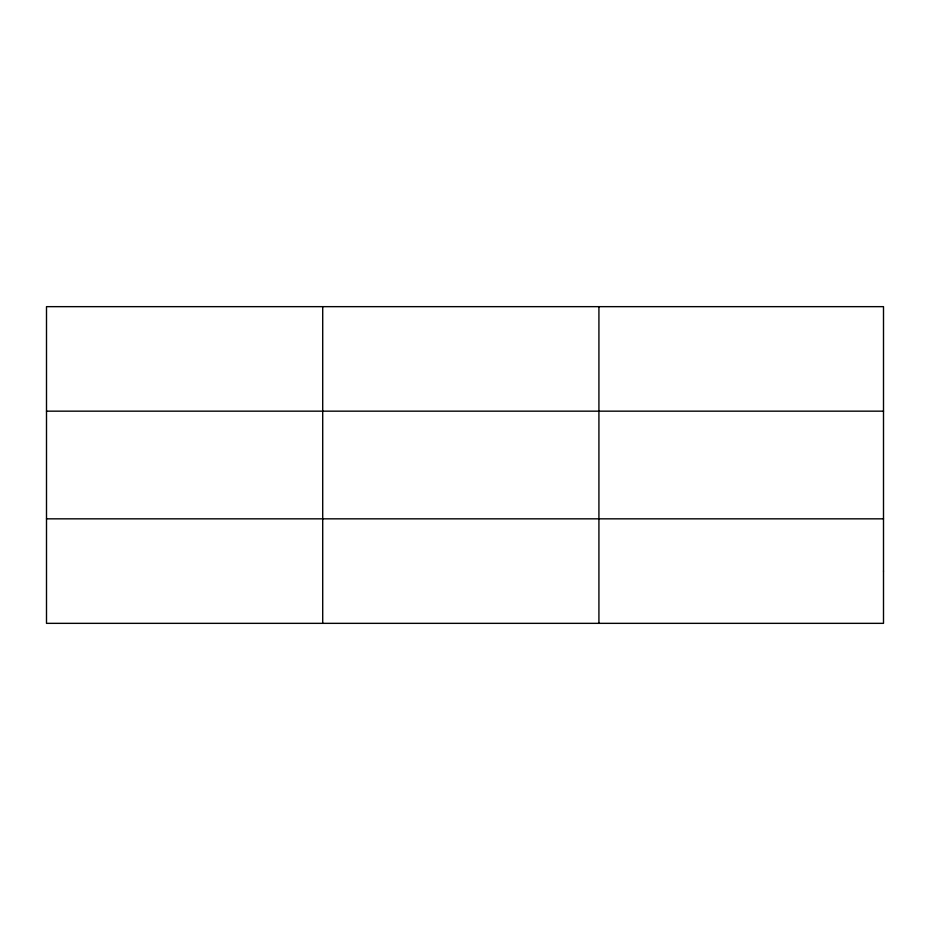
<?xml version="1.0" encoding="UTF-8"?>
<svg xmlns="http://www.w3.org/2000/svg" width="930" height="930" viewBox="0 0 930 930"><rect width="100%" height="100%" fill="white"/><g stroke="black" fill="none" stroke-linecap="round" stroke-linejoin="round"><path stroke-width="1.4" d="M46.5 411.165L883.5 411.165M46.5 518.835L883.5 518.835M598.92 306.656L598.92 623.344M322.71 306.656L322.71 623.344M883.5 571.09L883.5 623.344L46.5 623.344L46.5 306.656L883.5 306.656L883.5 571.09"/></g></svg>
